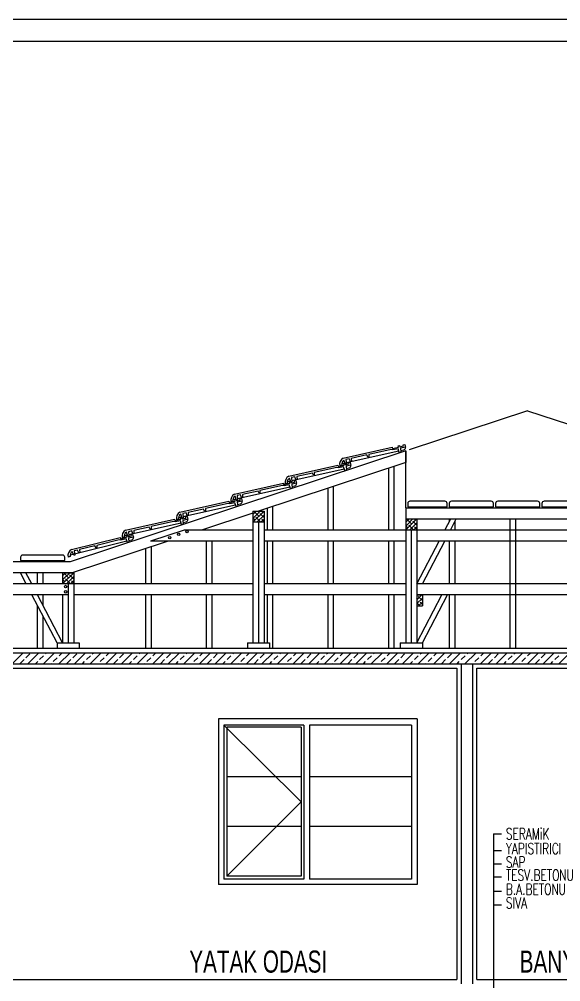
# Model space of a CAD drawing. Extents: x 3907.4 to 3911.57, y -3054.42 to -3053.7.
# Drawn here: x 3909.5968 to 3909.6949, y -3054.2374 to -3054.0631 of the extents above; entities that cross this region are included whole.
import ezdxf

# ---------------------------------------------------------------- set-up
doc = ezdxf.new("R2010")
doc.units = 0
doc.header["$LTSCALE"] = 2
doc.header["$MEASUREMENT"] = 0
doc.linetypes.add('ACAD_ISO04W100', pattern=[30, 24, -3, 0, -3])
doc.linetypes.add('ACAD_ISO07W100', pattern=[3.5, 0.5, -3])
for name, color, linetype in [('DOĞRAMA', 2, 'CONTINUOUS'), ('DUVAR', 7, 'CONTINUOUS'), ('KİREMİT', 9, 'CONTINUOUS'), ('MB', 11, 'CONTINUOUS'), ('SıVA', 6, 'CONTINUOUS'), ('TARAMA', 9, 'CONTINUOUS'), ('TEXT', 11, 'CONTINUOUS')]:
    doc.layers.add(name, color=color, linetype=linetype)
doc.styles.add('KAPı-PEN', font='simplex.shx', dxfattribs={"width": 0.7, "height": 10})
doc.styles.add('MAHAL', font='stylu.ttf', dxfattribs={"width": 0.7, "height": 20})

msp = doc.modelspace()

# ---------------------------------------------------------------- linework, layer by layer
at = {"layer": 'DOĞRAMA'}
for p, q in [((3909.66883, -3054.16933), (3909.66983, -3054.16933)), ((3909.66889, -3054.18981), (3909.63289, -3054.18981)), ((3909.63289, -3054.18981), (3909.63289, -3054.21981)), ((3909.63389, -3054.19091), (3909.63389, -3054.21881)), ((3909.64839, -3054.19091), (3909.63389, -3054.19091)), ((3909.64839, -3054.19091), (3909.64839, -3054.21881)), ((3909.66789, -3054.19091), (3909.64939, -3054.19091)), ((3909.64939, -3054.19091), (3909.64939, -3054.21881)), ((3909.66789, -3054.19091), (3909.66789, -3054.19691)), ((3909.66889, -3054.18981), (3909.66889, -3054.21981)), ((3909.66789, -3054.19446), (3909.66789, -3054.21881)), ((3909.64839, -3054.21881), (3909.63389, -3054.21881)), ((3909.66789, -3054.21881), (3909.64939, -3054.21881)), ((3909.66889, -3054.21981), (3909.63289, -3054.21981))]:
    msp.add_line(p, q, dxfattribs=at)
at = {"layer": 'DOĞRAMA', "color": 9, "linetype": 'ACAD_ISO07W100'}
for p, q in [((3909.63389, -3054.19091), (3909.64789, -3054.20481)), ((3909.64789, -3054.20481), (3909.63439, -3054.21831))]:
    msp.add_line(p, q, dxfattribs=at)
at = {"layer": 'DOĞRAMA', "color": 6}
for p, q in [((3909.63439, -3054.19131), (3909.63439, -3054.21831)), ((3909.64789, -3054.19131), (3909.63439, -3054.19131)), ((3909.64789, -3054.19131), (3909.64789, -3054.21831)), ((3909.64789, -3054.20031), (3909.63439, -3054.20031)), ((3909.66789, -3054.20031), (3909.64939, -3054.20031)), ((3909.64789, -3054.20931), (3909.63439, -3054.20931)), ((3909.66789, -3054.20931), (3909.64939, -3054.20931)), ((3909.64789, -3054.21831), (3909.63439, -3054.21831))]:
    msp.add_line(p, q, dxfattribs=at)
at = {"layer": 'DUVAR', "color": 2, "linetype": 'ACAD_ISO07W100', "ltscale": 2}
for q in [(3909.66741, -3054.14109), (3909.73758, -3054.15007)]:
    msp.add_line((3909.68889, -3054.134), q, dxfattribs=at)
at = {"layer": 'DUVAR', "color": 2}
for p, q in [((3909.66683, -3054.14128), (3909.60605, -3054.16133)), ((3909.66683, -3054.14128), (3909.66683, -3054.14338)), ((3909.66683, -3054.14338), (3909.66683, -3054.14128)), ((3909.66683, -3054.14338), (3909.64015, -3054.15219)), ((3909.63915, -3054.15252), (3909.62985, -3054.15559)), ((3909.63915, -3054.15219), (3909.63915, -3054.15419)), ((3909.63915, -3054.15219), (3909.63915, -3054.15419)), ((3909.63915, -3054.15219), (3909.64115, -3054.15219)), ((3909.64115, -3054.15219), (3909.64115, -3054.15419)), ((3909.66683, -3054.15159), (3909.74218, -3054.15159)), ((3909.66683, -3054.15159), (3909.66683, -3054.15559)), ((3909.63915, -3054.15419), (3909.63915, -3054.17601)), ((3909.64115, -3054.15419), (3909.63915, -3054.15419)), ((3909.64015, -3054.15419), (3909.64015, -3054.17601)), ((3909.64115, -3054.15419), (3909.64115, -3054.17601)), ((3909.66683, -3054.15359), (3909.74186, -3054.15359)), ((3909.66683, -3054.15359), (3909.66683, -3054.15559)), ((3909.66683, -3054.15359), (3909.66683, -3054.15559)), ((3909.66683, -3054.15359), (3909.66883, -3054.15359)), ((3909.66883, -3054.15359), (3909.66883, -3054.15559)), ((3909.67493, -3054.15559), (3909.67598, -3054.15359)), ((3909.62666, -3054.15559), (3909.6206, -3054.15759)), ((3909.63915, -3054.15559), (3909.62666, -3054.15559)), ((3909.75111, -3054.15559), (3909.64115, -3054.15559)), ((3909.66683, -3054.15559), (3909.66683, -3054.16733)), ((3909.66883, -3054.15559), (3909.66683, -3054.15559)), ((3909.66783, -3054.15559), (3909.66783, -3054.17601)), ((3909.66883, -3054.15559), (3909.66883, -3054.17601)), ((3909.62379, -3054.15759), (3909.60637, -3054.16333)), ((3909.63915, -3054.15759), (3909.6206, -3054.15759)), ((3909.66683, -3054.15759), (3909.64115, -3054.15759)), ((3909.70435, -3054.15759), (3909.66883, -3054.15759)), ((3909.66983, -3054.16533), (3909.67389, -3054.15759)), ((3909.60605, -3054.16133), (3909.54605, -3054.16133)), ((3909.60637, -3054.16333), (3909.54637, -3054.16333)), ((3909.59808, -3054.16533), (3909.59703, -3054.16333)), ((3909.60467, -3054.16333), (3909.60467, -3054.16533)), ((3909.60467, -3054.16333), (3909.60467, -3054.16533)), ((3909.60467, -3054.16333), (3909.60667, -3054.16333)), ((3909.60667, -3054.16333), (3909.60667, -3054.16533)), ((3909.63915, -3054.16533), (3909.53712, -3054.16533)), ((3909.60667, -3054.16533), (3909.60467, -3054.16533)), ((3909.60567, -3054.16533), (3909.60567, -3054.17601)), ((3909.60667, -3054.16533), (3909.60667, -3054.17601)), ((3909.66683, -3054.16533), (3909.64115, -3054.16533)), ((3909.70435, -3054.16533), (3909.66883, -3054.16533)), ((3909.60567, -3054.16733), (3909.59188, -3054.16733)), ((3909.60367, -3054.17602), (3909.59912, -3054.16733)), ((3909.60467, -3054.16733), (3909.60467, -3054.17601)), ((3909.63915, -3054.16733), (3909.60667, -3054.16733)), ((3909.66683, -3054.16733), (3909.64115, -3054.16733)), ((3909.66683, -3054.16733), (3909.66683, -3054.17601)), ((3909.70435, -3054.16733), (3909.66883, -3054.16733)), ((3909.66883, -3054.16733), (3909.66983, -3054.16733)), ((3909.66983, -3054.16733), (3909.66983, -3054.16933)), ((3909.66983, -3054.17602), (3909.67438, -3054.16733)), ((3909.60367, -3054.17601), (3909.60767, -3054.17601)), ((3909.60367, -3054.17601), (3909.60367, -3054.17701)), ((3909.60767, -3054.17601), (3909.60767, -3054.17701)), ((3909.63815, -3054.17601), (3909.64215, -3054.17601)), ((3909.63815, -3054.17601), (3909.63815, -3054.17701)), ((3909.64215, -3054.17601), (3909.64215, -3054.17701)), ((3909.66583, -3054.17601), (3909.66983, -3054.17601)), ((3909.66583, -3054.17601), (3909.66583, -3054.17701)), ((3909.66983, -3054.17601), (3909.66983, -3054.17701))]:
    msp.add_line(p, q, dxfattribs=at)
at = {"layer": 'DUVAR', "color": 2, "linetype": 'ACAD_ISO04W100', "ltscale": 0.3}
msp.add_line((3909.66683, -3054.15159), (3909.66683, -3054.14338), dxfattribs=at)
at = {"layer": 'DUVAR', "color": 4}
for p, q in [((3909.51289, -3054.17781), (3909.80489, -3054.17781)), ((3909.59389, -3054.17981), (3909.70789, -3054.17981))]:
    msp.add_line(p, q, dxfattribs=at)
at = {"layer": 'DUVAR'}
for p, q in [((3909.67689, -3054.23781), (3909.67689, -3054.17981)), ((3909.67889, -3054.17981), (3909.67889, -3054.23781))]:
    msp.add_line(p, q, dxfattribs=at)
at = {"layer": 'KİREMİT'}
for p, q in [((3909.65549, -3054.14257), (3909.66436, -3054.14059)), ((3909.66436, -3054.14059), (3909.66441, -3054.14081)), ((3909.66441, -3054.14081), (3909.66551, -3054.14057)), ((3909.66546, -3054.14035), (3909.66568, -3054.1403)), ((3909.66551, -3054.14057), (3909.66546, -3054.14035)), ((3909.66568, -3054.1403), (3909.66573, -3054.14052)), ((3909.66573, -3054.14052), (3909.66639, -3054.14037)), ((3909.66675, -3054.14058), (3909.66587, -3054.14078)), ((3909.66634, -3054.14015), (3909.66664, -3054.14008)), ((3909.66639, -3054.14037), (3909.66634, -3054.14015)), ((3909.66664, -3054.14008), (3909.66675, -3054.14058)), ((3909.65604, -3054.14337), (3909.66555, -3054.14125)), ((3909.65977, -3054.142), (3909.65696, -3054.14263)), ((3909.65995, -3054.14239), (3909.65977, -3054.142)), ((3909.6642, -3054.14101), (3909.66012, -3054.14192)), ((3909.66012, -3054.14192), (3909.66012, -3054.14235)), ((3909.6645, -3054.14109), (3909.6642, -3054.14101)), ((3909.66543, -3054.14088), (3909.6645, -3054.14109)), ((3909.66565, -3054.14154), (3909.66543, -3054.14088)), ((3909.66595, -3054.14147), (3909.66565, -3054.14154)), ((3909.66587, -3054.14078), (3909.66595, -3054.14147)), ((3909.66591, -3054.14117), (3909.66645, -3054.14105)), ((3909.64563, -3054.14583), (3909.6545, -3054.14386)), ((3909.6545, -3054.14386), (3909.65455, -3054.14408)), ((3909.65455, -3054.14408), (3909.65565, -3054.14383)), ((3909.65524, -3054.14386), (3909.65487, -3054.14394)), ((3909.65522, -3054.14355), (3909.65581, -3054.14342)), ((3909.6556, -3054.14361), (3909.65582, -3054.14356)), ((3909.65565, -3054.14383), (3909.6556, -3054.14361)), ((3909.65589, -3054.14363), (3909.65563, -3054.14292)), ((3909.65582, -3054.14356), (3909.65587, -3054.14378)), ((3909.65587, -3054.14378), (3909.65653, -3054.14363)), ((3909.65606, -3054.14359), (3909.65589, -3054.14363)), ((3909.6566, -3054.14271), (3909.65599, -3054.14284)), ((3909.65599, -3054.14284), (3909.65606, -3054.14359)), ((3909.65689, -3054.14385), (3909.65601, -3054.14404)), ((3909.65601, -3054.14404), (3909.65608, -3054.14473)), ((3909.65648, -3054.14341), (3909.65678, -3054.14335)), ((3909.65653, -3054.14363), (3909.65648, -3054.14341)), ((3909.6568, -3054.1432), (3909.6566, -3054.14271)), ((3909.65678, -3054.14335), (3909.65689, -3054.14385)), ((3909.65699, -3054.14316), (3909.6568, -3054.1432)), ((3909.65696, -3054.14263), (3909.65699, -3054.14316)), ((3909.66012, -3054.14235), (3909.65995, -3054.14239)), ((3909.64618, -3054.14663), (3909.65569, -3054.14451)), ((3909.64991, -3054.14527), (3909.6471, -3054.14589)), ((3909.65009, -3054.14566), (3909.64991, -3054.14527)), ((3909.65026, -3054.14562), (3909.65009, -3054.14566)), ((3909.65434, -3054.14428), (3909.65026, -3054.14519)), ((3909.65026, -3054.14519), (3909.65026, -3054.14562)), ((3909.65464, -3054.14435), (3909.65434, -3054.14428)), ((3909.65557, -3054.14414), (3909.65464, -3054.14435)), ((3909.65579, -3054.1448), (3909.65557, -3054.14414)), ((3909.65608, -3054.14473), (3909.65579, -3054.1448)), ((3909.65605, -3054.14443), (3909.65659, -3054.14431)), ((3909.63578, -3054.1491), (3909.64465, -3054.14712)), ((3909.64449, -3054.14754), (3909.64041, -3054.14845)), ((3909.64479, -3054.14761), (3909.64449, -3054.14754)), ((3909.64465, -3054.14712), (3909.6447, -3054.14734)), ((3909.6447, -3054.14734), (3909.6458, -3054.1471)), ((3909.64572, -3054.14741), (3909.64479, -3054.14761)), ((3909.64538, -3054.14712), (3909.64501, -3054.1472)), ((3909.64536, -3054.14682), (3909.64595, -3054.14669)), ((3909.64594, -3054.14807), (3909.64572, -3054.14741)), ((3909.64576, -3054.14688), (3909.64598, -3054.14683)), ((3909.6458, -3054.1471), (3909.64576, -3054.14688)), ((3909.64602, -3054.14689), (3909.64577, -3054.14619)), ((3909.64598, -3054.14683), (3909.64602, -3054.14705)), ((3909.6462, -3054.14685), (3909.64602, -3054.14689)), ((3909.64602, -3054.14705), (3909.64668, -3054.1469)), ((3909.64674, -3054.14597), (3909.64613, -3054.14611)), ((3909.64613, -3054.14611), (3909.6462, -3054.14685)), ((3909.64704, -3054.14711), (3909.64616, -3054.14731)), ((3909.64616, -3054.14731), (3909.64624, -3054.148)), ((3909.64664, -3054.14668), (3909.64693, -3054.14661)), ((3909.64668, -3054.1469), (3909.64664, -3054.14668)), ((3909.64694, -3054.14646), (3909.64674, -3054.14597)), ((3909.64693, -3054.14661), (3909.64704, -3054.14711)), ((3909.64713, -3054.14642), (3909.64694, -3054.14646)), ((3909.6471, -3054.14589), (3909.64713, -3054.14642)), ((3909.63689, -3054.14924), (3909.63629, -3054.14937)), ((3909.63633, -3054.1499), (3909.64585, -3054.14778)), ((3909.63709, -3054.14973), (3909.63689, -3054.14924)), ((3909.64006, -3054.14853), (3909.63726, -3054.14915)), ((3909.63726, -3054.14915), (3909.63728, -3054.14969)), ((3909.64024, -3054.14892), (3909.64006, -3054.14853)), ((3909.64041, -3054.14888), (3909.64024, -3054.14892)), ((3909.64041, -3054.14845), (3909.64041, -3054.14888)), ((3909.64624, -3054.148), (3909.64594, -3054.14807)), ((3909.6462, -3054.1477), (3909.64674, -3054.14758)), ((3909.62592, -3054.15236), (3909.63479, -3054.15038)), ((3909.62647, -3054.15316), (3909.63599, -3054.15104)), ((3909.63463, -3054.15081), (3909.63055, -3054.15172)), ((3909.63493, -3054.15088), (3909.63463, -3054.15081)), ((3909.63479, -3054.15038), (3909.63484, -3054.1506)), ((3909.63484, -3054.1506), (3909.63594, -3054.15036)), ((3909.63586, -3054.15067), (3909.63493, -3054.15088)), ((3909.63553, -3054.15039), (3909.63516, -3054.15047)), ((3909.63552, -3054.15008), (3909.6361, -3054.14995)), ((3909.63608, -3054.15133), (3909.63586, -3054.15067)), ((3909.63589, -3054.15014), (3909.63611, -3054.15009)), ((3909.63594, -3054.15036), (3909.63589, -3054.15014)), ((3909.63618, -3054.15016), (3909.63592, -3054.14945)), ((3909.63611, -3054.15009), (3909.63616, -3054.15031)), ((3909.63616, -3054.15031), (3909.63682, -3054.15016)), ((3909.63635, -3054.15012), (3909.63618, -3054.15016)), ((3909.63629, -3054.14937), (3909.63635, -3054.15012)), ((3909.63718, -3054.15038), (3909.6363, -3054.15057)), ((3909.6363, -3054.15057), (3909.63638, -3054.15126)), ((3909.63634, -3054.15096), (3909.63688, -3054.15084)), ((3909.63677, -3054.14994), (3909.63707, -3054.14988)), ((3909.63682, -3054.15016), (3909.63677, -3054.14994)), ((3909.63707, -3054.14988), (3909.63718, -3054.15038)), ((3909.63728, -3054.14969), (3909.63709, -3054.14973)), ((3909.66719, -3054.15079), (3909.66719, -3054.15139)), ((3909.6739, -3054.15039), (3909.66759, -3054.15039)), ((3909.6743, -3054.15139), (3909.6743, -3054.15079)), ((3909.6747, -3054.15079), (3909.6747, -3054.15139)), ((3909.6823, -3054.15039), (3909.6751, -3054.15039)), ((3909.6827, -3054.15139), (3909.6827, -3054.15079)), ((3909.6831, -3054.15079), (3909.6831, -3054.15139)), ((3909.6907, -3054.15039), (3909.6835, -3054.15039)), ((3909.6911, -3054.15139), (3909.6911, -3054.15079)), ((3909.6915, -3054.15079), (3909.6915, -3054.15139)), ((3909.6991, -3054.15039), (3909.6919, -3054.15039)), ((3909.62632, -3054.15342), (3909.62606, -3054.15272)), ((3909.62703, -3054.1525), (3909.62643, -3054.15263)), ((3909.62643, -3054.15263), (3909.62649, -3054.15338)), ((3909.62723, -3054.15299), (3909.62703, -3054.1525)), ((3909.6302, -3054.15179), (3909.6274, -3054.15242)), ((3909.6274, -3054.15242), (3909.62742, -3054.15295)), ((3909.63038, -3054.15219), (3909.6302, -3054.15179)), ((3909.63055, -3054.15215), (3909.63038, -3054.15219)), ((3909.63055, -3054.15172), (3909.63055, -3054.15215)), ((3909.63638, -3054.15126), (3909.63608, -3054.15133)), ((3909.66719, -3054.15139), (3909.6743, -3054.15139)), ((3909.6747, -3054.15139), (3909.6827, -3054.15139)), ((3909.6831, -3054.15139), (3909.6911, -3054.15139)), ((3909.6915, -3054.15139), (3909.6995, -3054.15139)), ((3909.61607, -3054.15563), (3909.62495, -3054.15365)), ((3909.61662, -3054.15643), (3909.62614, -3054.15431)), ((3909.62478, -3054.15407), (3909.6207, -3054.15498)), ((3909.62508, -3054.15414), (3909.62478, -3054.15407)), ((3909.62495, -3054.15365), (3909.625, -3054.15387)), ((3909.625, -3054.15387), (3909.6261, -3054.15362)), ((3909.62601, -3054.15394), (3909.62508, -3054.15414)), ((3909.62567, -3054.15365), (3909.6253, -3054.15373)), ((3909.62566, -3054.15335), (3909.62624, -3054.15321)), ((3909.62623, -3054.15459), (3909.62601, -3054.15394)), ((3909.62605, -3054.1534), (3909.62627, -3054.15336)), ((3909.6261, -3054.15362), (3909.62605, -3054.1534)), ((3909.62653, -3054.15453), (3909.62623, -3054.15459)), ((3909.62627, -3054.15336), (3909.62632, -3054.15358)), ((3909.62649, -3054.15338), (3909.62632, -3054.15342)), ((3909.62632, -3054.15358), (3909.62698, -3054.15343)), ((3909.62733, -3054.15364), (3909.62645, -3054.15384)), ((3909.62645, -3054.15384), (3909.62653, -3054.15453)), ((3909.62649, -3054.15423), (3909.62703, -3054.15411)), ((3909.62693, -3054.15321), (3909.62722, -3054.15314)), ((3909.62698, -3054.15343), (3909.62693, -3054.15321)), ((3909.62722, -3054.15314), (3909.62733, -3054.15364)), ((3909.62742, -3054.15295), (3909.62723, -3054.15299)), ((3909.61647, -3054.15669), (3909.61621, -3054.15598)), ((3909.61718, -3054.15576), (3909.61658, -3054.1559)), ((3909.61658, -3054.1559), (3909.61664, -3054.15665)), ((3909.61738, -3054.15626), (3909.61718, -3054.15576)), ((3909.61757, -3054.15622), (3909.61738, -3054.15626)), ((3909.62035, -3054.15506), (3909.61755, -3054.15568)), ((3909.61755, -3054.15568), (3909.61757, -3054.15622)), ((3909.62053, -3054.15545), (3909.62035, -3054.15506)), ((3909.6207, -3054.15541), (3909.62053, -3054.15545)), ((3909.6207, -3054.15498), (3909.6207, -3054.15541)), ((3909.60627, -3054.15912), (3909.61509, -3054.15694)), ((3909.60684, -3054.15991), (3909.6163, -3054.15757)), ((3909.61494, -3054.15736), (3909.61088, -3054.15837)), ((3909.61524, -3054.15743), (3909.61494, -3054.15736)), ((3909.61509, -3054.15694), (3909.61515, -3054.15716)), ((3909.61515, -3054.15716), (3909.61624, -3054.15689)), ((3909.61616, -3054.1572), (3909.61524, -3054.15743)), ((3909.61582, -3054.15691), (3909.61545, -3054.157)), ((3909.61581, -3054.15661), (3909.61639, -3054.15648)), ((3909.6164, -3054.15785), (3909.61616, -3054.1572)), ((3909.61619, -3054.15667), (3909.61641, -3054.15661)), ((3909.61624, -3054.15689), (3909.61619, -3054.15667)), ((3909.61669, -3054.15778), (3909.6164, -3054.15785)), ((3909.61641, -3054.15661), (3909.61646, -3054.15683)), ((3909.61646, -3054.15683), (3909.61712, -3054.15667)), ((3909.61664, -3054.15665), (3909.61647, -3054.15669)), ((3909.61748, -3054.15688), (3909.6166, -3054.15709)), ((3909.6166, -3054.15709), (3909.61669, -3054.15778)), ((3909.61665, -3054.15748), (3909.61719, -3054.15735)), ((3909.61706, -3054.15645), (3909.61735, -3054.15638)), ((3909.61712, -3054.15667), (3909.61706, -3054.15645)), ((3909.61735, -3054.15638), (3909.61748, -3054.15688)), ((3909.60669, -3054.16017), (3909.60641, -3054.15947)), ((3909.60738, -3054.15923), (3909.60678, -3054.15938)), ((3909.60678, -3054.15938), (3909.60686, -3054.16013)), ((3909.60759, -3054.15972), (3909.60738, -3054.15923)), ((3909.60778, -3054.15967), (3909.60759, -3054.15972)), ((3909.61053, -3054.15845), (3909.60774, -3054.15914)), ((3909.60774, -3054.15914), (3909.60778, -3054.15967)), ((3909.61072, -3054.15884), (3909.61053, -3054.15845)), ((3909.61089, -3054.1588), (3909.61072, -3054.15884)), ((3909.61088, -3054.15837), (3909.61089, -3054.1588)), ((3909.59705, -3054.16053), (3909.59705, -3054.16113)), ((3909.59705, -3054.16113), (3909.60505, -3054.16113)), ((3909.60465, -3054.16013), (3909.59745, -3054.16013)), ((3909.60505, -3054.16113), (3909.60505, -3054.16053)), ((3909.60604, -3054.16041), (3909.60568, -3054.1605)), ((3909.60602, -3054.16011), (3909.60661, -3054.15997)), ((3909.60686, -3054.16013), (3909.60669, -3054.16017))]:
    msp.add_line(p, q, dxfattribs=at)
for centre, start, end in [((3909.66759, -3054.15079), 90, 180), ((3909.6739, -3054.15079), 0, 90), ((3909.6751, -3054.15079), 90, 180), ((3909.6823, -3054.15079), 0, 90), ((3909.6835, -3054.15079), 90, 180), ((3909.6907, -3054.15079), 0, 90), ((3909.6919, -3054.15079), 90, 180), ((3909.59745, -3054.16053), 90, 180), ((3909.60465, -3054.16053), 0, 90)]:
    msp.add_arc(centre, 0.0004, start, end, dxfattribs=at)
for centre, major_axis, start_param, end_param in [((3909.66637, -3054.14067), (-0.000271, 0.000281), 2.593401, 4.164197), ((3909.65609, -3054.14367), (-0.00087, 0.000901), -0.264398, 1.022605), ((3909.65609, -3054.14367), (-0.000609, 0.000631), -0.208499, 1.022605), ((3909.65651, -3054.14393), (-0.000271, 0.000281), 2.593401, 4.164197), ((3909.64623, -3054.14693), (-0.00087, 0.000901), -0.264398, 1.022605), ((3909.64623, -3054.14693), (-0.000609, 0.000631), -0.208499, 1.022605), ((3909.64666, -3054.1472), (-0.000271, 0.000281), 2.593401, 4.164197), ((3909.63638, -3054.1502), (-0.00087, 0.000901), -0.264398, 1.022605), ((3909.63638, -3054.1502), (-0.000609, 0.000631), -0.208499, 1.022605), ((3909.6368, -3054.15046), (-0.000271, 0.000281), 2.593401, 4.164197), ((3909.62652, -3054.15346), (-0.00087, 0.000901), -0.264398, 1.022605), ((3909.62652, -3054.15346), (-0.000609, 0.000631), -0.208499, 1.022605), ((3909.62695, -3054.15373), (-0.000271, 0.000281), 2.593401, 4.164197), ((3909.61668, -3054.15672), (-0.00087, 0.000901), -0.264398, 1.022605), ((3909.61668, -3054.15672), (-0.000609, 0.000631), -0.208499, 1.022605), ((3909.6171, -3054.15697), (-0.000271, 0.000281), 2.616435, 4.187231), ((3909.60689, -3054.1602), (-0.00087, 0.000901), -0.241363, 1.045639), ((3909.60689, -3054.1602), (-0.000609, 0.000631), -0.185465, 1.045639)]:
    msp.add_ellipse(centre, major_axis=major_axis, ratio=1, start_param=start_param, end_param=end_param, dxfattribs=at)
at = {"layer": 'MB', "color": 9}
for p, q in [((3909.66475, -3054.15559), (3909.66475, -3054.14407)), ((3909.66375, -3054.15559), (3909.66375, -3054.1444)), ((3909.65275, -3054.15559), (3909.65275, -3054.14803)), ((3909.65375, -3054.15559), (3909.65375, -3054.1477)), ((3909.64175, -3054.15559), (3909.64175, -3054.15166)), ((3909.64275, -3054.15559), (3909.64275, -3054.15133)), ((3909.67475, -3054.15403), (3909.67475, -3054.15359)), ((3909.67575, -3054.15559), (3909.67575, -3054.15403)), ((3909.68575, -3054.17701), (3909.68575, -3054.15359)), ((3909.68675, -3054.17701), (3909.68675, -3054.15359)), ((3909.63075, -3054.16533), (3909.63075, -3054.15759)), ((3909.63175, -3054.16533), (3909.63175, -3054.15759)), ((3909.64175, -3054.16533), (3909.64175, -3054.15759)), ((3909.64275, -3054.16533), (3909.64275, -3054.15759)), ((3909.65275, -3054.16533), (3909.65275, -3054.15759)), ((3909.65375, -3054.16533), (3909.65375, -3054.15759)), ((3909.66375, -3054.16533), (3909.66375, -3054.15759)), ((3909.66475, -3054.16533), (3909.66475, -3054.15759)), ((3909.67475, -3054.16533), (3909.67475, -3054.15759)), ((3909.67575, -3054.16533), (3909.67575, -3054.15759)), ((3909.61975, -3054.16533), (3909.61975, -3054.15892)), ((3909.62075, -3054.16533), (3909.62075, -3054.15859)), ((3909.60013, -3054.16533), (3909.60013, -3054.16333)), ((3909.60113, -3054.16533), (3909.60113, -3054.16333)), ((3909.60013, -3054.16735), (3909.60013, -3054.16733)), ((3909.60113, -3054.16926), (3909.60113, -3054.16733)), ((3909.61975, -3054.17701), (3909.61975, -3054.16733)), ((3909.62075, -3054.17701), (3909.62075, -3054.16733)), ((3909.63075, -3054.17701), (3909.63075, -3054.16733)), ((3909.63175, -3054.17701), (3909.63175, -3054.16733)), ((3909.64175, -3054.17601), (3909.64175, -3054.16733)), ((3909.64275, -3054.17701), (3909.64275, -3054.16733)), ((3909.65275, -3054.17701), (3909.65275, -3054.16733)), ((3909.65375, -3054.17701), (3909.65375, -3054.16733)), ((3909.66375, -3054.17701), (3909.66375, -3054.16733)), ((3909.66475, -3054.17701), (3909.66475, -3054.16733)), ((3909.67475, -3054.17701), (3909.67475, -3054.16733)), ((3909.67575, -3054.17701), (3909.67575, -3054.16733)), ((3909.60013, -3054.17701), (3909.60013, -3054.16926)), ((3909.60113, -3054.17701), (3909.60113, -3054.17117))]:
    msp.add_line(p, q, dxfattribs=at)
at = {"layer": 'MB', "color": 2}
for p, q in [((3909.67393, -3054.15559), (3909.67498, -3054.15359)), ((3909.66883, -3054.16533), (3909.67289, -3054.15759)), ((3909.59908, -3054.16533), (3909.59803, -3054.16333)), ((3909.60467, -3054.17602), (3909.60012, -3054.16733)), ((3909.66883, -3054.17602), (3909.67338, -3054.16733))]:
    msp.add_line(p, q, dxfattribs=at)
at = {"layer": 'MB', "color": 9}
for centre in [(3909.62569, -3054.15638), (3909.62721, -3054.1559), (3909.62408, -3054.15697), (3909.6052, -3054.16583), (3909.6052, -3054.16679)]:
    msp.add_circle(centre, 0.000219, dxfattribs=at)
at = {"layer": 'SıVA'}
for p, q in [((3909.51489, -3054.17701), (3909.80289, -3054.17701)), ((3909.59469, -3054.18061), (3909.67609, -3054.18061)), ((3909.67609, -3054.18061), (3909.67609, -3054.23701)), ((3909.67969, -3054.18061), (3909.70709, -3054.18061)), ((3909.67969, -3054.23701), (3909.67969, -3054.18061)), ((3909.59369, -3054.23701), (3909.67609, -3054.23701)), ((3909.67969, -3054.23701), (3909.71009, -3054.23701))]:
    msp.add_line(p, q, dxfattribs=at)
at = {"layer": 'TARAMA'}
for p, q in [((3909.63915, -3054.15277), (3909.63973, -3054.15219)), ((3909.63915, -3054.15348), (3909.64044, -3054.15219)), ((3909.63915, -3054.15418), (3909.64115, -3054.15219)), ((3909.63916, -3054.15276), (3909.63915, -3054.15275)), ((3909.64022, -3054.15311), (3909.63934, -3054.15223)), ((3909.64115, -3054.15333), (3909.6404, -3054.15258)), ((3909.64093, -3054.1524), (3909.64071, -3054.15219)), ((3909.63952, -3054.15382), (3909.63915, -3054.15345)), ((3909.63918, -3054.15419), (3909.63915, -3054.15416)), ((3909.64058, -3054.15417), (3909.63969, -3054.15329)), ((3909.63985, -3054.15419), (3909.64115, -3054.15289)), ((3909.64056, -3054.15419), (3909.64115, -3054.1536)), ((3909.64115, -3054.15404), (3909.64075, -3054.15364)), ((3909.66683, -3054.15417), (3909.66741, -3054.15359)), ((3909.66683, -3054.15488), (3909.66812, -3054.15359)), ((3909.66683, -3054.15558), (3909.66883, -3054.15359)), ((3909.66684, -3054.15416), (3909.66683, -3054.15415)), ((3909.6679, -3054.15451), (3909.66702, -3054.15363)), ((3909.66753, -3054.15559), (3909.66883, -3054.15429)), ((3909.66883, -3054.15473), (3909.66808, -3054.15398)), ((3909.66861, -3054.1538), (3909.66839, -3054.15359)), ((3909.66719, -3054.15522), (3909.66683, -3054.15485)), ((3909.66685, -3054.15559), (3909.66683, -3054.15556)), ((3909.66825, -3054.15557), (3909.66737, -3054.15469)), ((3909.66824, -3054.15559), (3909.66883, -3054.155)), ((3909.66883, -3054.15544), (3909.66843, -3054.15504)), ((3909.60467, -3054.16392), (3909.60525, -3054.16333)), ((3909.60467, -3054.16462), (3909.60596, -3054.16333)), ((3909.60467, -3054.16533), (3909.60667, -3054.16333)), ((3909.60468, -3054.1639), (3909.60467, -3054.16389)), ((3909.60504, -3054.16496), (3909.60467, -3054.1646)), ((3909.60574, -3054.16426), (3909.60486, -3054.16337)), ((3909.6061, -3054.16532), (3909.60521, -3054.16443)), ((3909.60538, -3054.16533), (3909.60667, -3054.16404)), ((3909.60667, -3054.16448), (3909.60592, -3054.16373)), ((3909.60608, -3054.16533), (3909.60667, -3054.16474)), ((3909.60645, -3054.16355), (3909.60623, -3054.16333)), ((3909.60667, -3054.16519), (3909.60627, -3054.16479)), ((3909.6047, -3054.16533), (3909.60467, -3054.16531)), ((3909.66883, -3054.16752), (3909.66902, -3054.16733)), ((3909.66883, -3054.16823), (3909.66972, -3054.16733)), ((3909.66883, -3054.16893), (3909.66983, -3054.16793)), ((3909.6689, -3054.16815), (3909.66883, -3054.16808)), ((3909.66983, -3054.16837), (3909.66908, -3054.16762)), ((3909.66961, -3054.16744), (3909.6695, -3054.16733)), ((3909.66926, -3054.16921), (3909.66883, -3054.16878)), ((3909.66914, -3054.16933), (3909.66983, -3054.16864)), ((3909.66983, -3054.16908), (3909.66943, -3054.16868)), ((3909.59552, -3054.17981), (3909.59752, -3054.17781)), ((3909.59803, -3054.17872), (3909.59874, -3054.17801)), ((3909.59835, -3054.17981), (3909.60035, -3054.17781)), ((3909.60051, -3054.17907), (3909.60122, -3054.17836)), ((3909.60118, -3054.17981), (3909.60318, -3054.17781)), ((3909.60157, -3054.17801), (3909.60177, -3054.17781)), ((3909.60298, -3054.17942), (3909.60369, -3054.17872)), ((3909.60401, -3054.17981), (3909.60601, -3054.17781)), ((3909.60404, -3054.17836), (3909.6046, -3054.17781)), ((3909.60652, -3054.17872), (3909.60723, -3054.17801)), ((3909.60684, -3054.17981), (3909.60884, -3054.17781)), ((3909.60899, -3054.17907), (3909.6097, -3054.17836)), ((3909.60967, -3054.17981), (3909.61167, -3054.17781)), ((3909.61005, -3054.17801), (3909.61025, -3054.17781)), ((3909.61147, -3054.17942), (3909.61218, -3054.17872)), ((3909.61249, -3054.17981), (3909.61449, -3054.17781)), ((3909.61253, -3054.17836), (3909.61308, -3054.17781)), ((3909.615, -3054.17872), (3909.61571, -3054.17801)), ((3909.61532, -3054.17981), (3909.61732, -3054.17781)), ((3909.61748, -3054.17907), (3909.61819, -3054.17836)), ((3909.61815, -3054.17981), (3909.62015, -3054.17781)), ((3909.61854, -3054.17801), (3909.61874, -3054.17781)), ((3909.61995, -3054.17942), (3909.62066, -3054.17872)), ((3909.62098, -3054.17981), (3909.62298, -3054.17781)), ((3909.62101, -3054.17836), (3909.62157, -3054.17781)), ((3909.62349, -3054.17872), (3909.6242, -3054.17801)), ((3909.62381, -3054.17981), (3909.62581, -3054.17781)), ((3909.62596, -3054.17907), (3909.62667, -3054.17836)), ((3909.62664, -3054.17981), (3909.62864, -3054.17781)), ((3909.62703, -3054.17801), (3909.62722, -3054.17781)), ((3909.62844, -3054.17942), (3909.62915, -3054.17872)), ((3909.62947, -3054.17981), (3909.63147, -3054.17781)), ((3909.6295, -3054.17836), (3909.63005, -3054.17781)), ((3909.63198, -3054.17872), (3909.63268, -3054.17801)), ((3909.63229, -3054.17981), (3909.63429, -3054.17781)), ((3909.63445, -3054.17907), (3909.63516, -3054.17836)), ((3909.63512, -3054.17981), (3909.63712, -3054.17781)), ((3909.63551, -3054.17801), (3909.63571, -3054.17781)), ((3909.63692, -3054.17942), (3909.63763, -3054.17872)), ((3909.63795, -3054.17981), (3909.63995, -3054.17781)), ((3909.63799, -3054.17836), (3909.63854, -3054.17781)), ((3909.64046, -3054.17872), (3909.64117, -3054.17801)), ((3909.64078, -3054.17981), (3909.64278, -3054.17781)), ((3909.64294, -3054.17907), (3909.64364, -3054.17836)), ((3909.64361, -3054.17981), (3909.64561, -3054.17781)), ((3909.644, -3054.17801), (3909.64419, -3054.17781)), ((3909.64541, -3054.17942), (3909.64612, -3054.17872)), ((3909.64644, -3054.17981), (3909.64844, -3054.17781)), ((3909.64647, -3054.17836), (3909.64702, -3054.17781)), ((3909.64895, -3054.17872), (3909.64965, -3054.17801)), ((3909.64926, -3054.17981), (3909.65126, -3054.17781)), ((3909.65142, -3054.17907), (3909.65213, -3054.17836)), ((3909.65209, -3054.17981), (3909.65409, -3054.17781)), ((3909.65248, -3054.17801), (3909.65268, -3054.17781)), ((3909.6539, -3054.17942), (3909.6546, -3054.17872)), ((3909.65492, -3054.17981), (3909.65692, -3054.17781)), ((3909.65496, -3054.17836), (3909.65551, -3054.17781)), ((3909.65743, -3054.17872), (3909.65814, -3054.17801)), ((3909.65775, -3054.17981), (3909.65975, -3054.17781)), ((3909.65991, -3054.17907), (3909.66061, -3054.17836)), ((3909.66058, -3054.17981), (3909.66258, -3054.17781)), ((3909.66097, -3054.17801), (3909.66116, -3054.17781)), ((3909.66238, -3054.17942), (3909.66309, -3054.17872)), ((3909.66341, -3054.17981), (3909.66541, -3054.17781)), ((3909.66344, -3054.17836), (3909.66399, -3054.17781)), ((3909.66592, -3054.17872), (3909.66662, -3054.17801)), ((3909.66623, -3054.17981), (3909.66823, -3054.17781)), ((3909.66839, -3054.17907), (3909.6691, -3054.17836)), ((3909.66906, -3054.17981), (3909.67106, -3054.17781)), ((3909.66945, -3054.17801), (3909.66965, -3054.17781)), ((3909.67087, -3054.17942), (3909.67157, -3054.17872)), ((3909.67189, -3054.17981), (3909.67389, -3054.17781)), ((3909.67193, -3054.17836), (3909.67248, -3054.17781)), ((3909.6744, -3054.17872), (3909.67511, -3054.17801)), ((3909.67472, -3054.17981), (3909.67672, -3054.17781)), ((3909.67688, -3054.17907), (3909.67758, -3054.17836)), ((3909.67755, -3054.17981), (3909.67955, -3054.17781)), ((3909.67794, -3054.17801), (3909.67813, -3054.17781)), ((3909.67935, -3054.17942), (3909.68006, -3054.17872)), ((3909.68038, -3054.17981), (3909.68238, -3054.17781)), ((3909.68041, -3054.17836), (3909.68096, -3054.17781)), ((3909.68289, -3054.17872), (3909.68359, -3054.17801)), ((3909.68321, -3054.17981), (3909.68521, -3054.17781)), ((3909.68536, -3054.17907), (3909.68607, -3054.17836)), ((3909.68603, -3054.17981), (3909.68803, -3054.17781)), ((3909.68642, -3054.17801), (3909.68662, -3054.17781)), ((3909.68784, -3054.17942), (3909.68854, -3054.17872)), ((3909.68886, -3054.17981), (3909.69086, -3054.17781)), ((3909.6889, -3054.17836), (3909.68945, -3054.17781)), ((3909.69137, -3054.17872), (3909.69208, -3054.17801)), ((3909.69169, -3054.17981), (3909.69369, -3054.17781)), ((3909.69385, -3054.17907), (3909.69455, -3054.17836)), ((3909.69452, -3054.17981), (3909.69652, -3054.17781)), ((3909.59697, -3054.17978), (3909.59768, -3054.17907)), ((3909.59977, -3054.17981), (3909.60016, -3054.17942)), ((3909.6026, -3054.17981), (3909.60263, -3054.17978)), ((3909.60546, -3054.17978), (3909.60617, -3054.17907)), ((3909.60825, -3054.17981), (3909.60864, -3054.17942)), ((3909.61108, -3054.17981), (3909.61112, -3054.17978)), ((3909.61394, -3054.17978), (3909.61465, -3054.17907)), ((3909.61674, -3054.17981), (3909.61713, -3054.17942)), ((3909.61957, -3054.17981), (3909.6196, -3054.17978)), ((3909.62243, -3054.17978), (3909.62314, -3054.17907)), ((3909.62522, -3054.17981), (3909.62561, -3054.17942)), ((3909.62805, -3054.17981), (3909.62809, -3054.17978)), ((3909.63091, -3054.17978), (3909.63162, -3054.17907)), ((3909.63371, -3054.17981), (3909.6341, -3054.17942)), ((3909.63654, -3054.17981), (3909.63657, -3054.17978)), ((3909.6394, -3054.17978), (3909.64011, -3054.17907)), ((3909.64219, -3054.17981), (3909.64258, -3054.17942)), ((3909.64502, -3054.17981), (3909.64506, -3054.17978)), ((3909.64788, -3054.17978), (3909.64859, -3054.17907)), ((3909.65068, -3054.17981), (3909.65107, -3054.17942)), ((3909.65351, -3054.17981), (3909.65354, -3054.17978)), ((3909.65637, -3054.17978), (3909.65708, -3054.17907)), ((3909.65916, -3054.17981), (3909.65955, -3054.17942)), ((3909.66199, -3054.17981), (3909.66203, -3054.17978)), ((3909.66486, -3054.17978), (3909.66556, -3054.17907)), ((3909.66765, -3054.17981), (3909.66804, -3054.17942)), ((3909.67048, -3054.17981), (3909.67051, -3054.17978)), ((3909.67334, -3054.17978), (3909.67405, -3054.17907)), ((3909.67613, -3054.17981), (3909.67652, -3054.17942)), ((3909.67896, -3054.17981), (3909.679, -3054.17978)), ((3909.68183, -3054.17978), (3909.68253, -3054.17907)), ((3909.68462, -3054.17981), (3909.68501, -3054.17942)), ((3909.68745, -3054.17981), (3909.68748, -3054.17978)), ((3909.69031, -3054.17978), (3909.69102, -3054.17907)), ((3909.6931, -3054.17981), (3909.69349, -3054.17942))]:
    msp.add_line(p, q, dxfattribs=at)
at = {"layer": 'TEXT', "color": 30}
msp.add_line((3909.31904, -3054.06308), (3909.87305, -3054.06308), dxfattribs=at)
at = {"layer": 'TEXT', "color": 5, "ltscale": 50}
msp.add_line((3909.32604, -3054.06708), (3909.86605, -3054.06708), dxfattribs=at)
at = {"layer": 'TEXT', "color": 1}
for p, q in [((3909.68274, -3054.21061), (3909.68274, -3054.24061)), ((3909.68274, -3054.21061), (3909.68415, -3054.21061)), ((3909.68274, -3054.21361), (3909.68415, -3054.21361)), ((3909.68274, -3054.21605), (3909.68415, -3054.21605)), ((3909.68274, -3054.21842), (3909.68415, -3054.21842)), ((3909.68274, -3054.22098), (3909.68415, -3054.22098)), ((3909.68274, -3054.22346), (3909.68415, -3054.22346))]:
    msp.add_line(p, q, dxfattribs=at)

# ---------------------------------------------------------------- texts
at = {"layer": 'TEXT', "color": 1, "style": 'KAPı-PEN', "width": 0.7}
for s, p in [('SERAMiK', (3909.68498, -3054.21162)), ('YAPISTIRICI', (3909.68498, -3054.2143)), ('SAP', (3909.68498, -3054.21674)), ('TESV.BETONU', (3909.68498, -3054.2191)), ('B.A.BETONU', (3909.68498, -3054.22166)), ('SIVA', (3909.68498, -3054.22414))]:
    msp.add_text(s, height=0.002, dxfattribs=at).set_placement(p)
at = {"layer": 'TEXT', "style": 'MAHAL', "width": 0.7}
for s, p in [('YATAK ODASI', (3909.62762, -3054.23576)), ('BANYO', (3909.68746, -3054.23576))]:
    msp.add_text(s, height=0.004, dxfattribs=at).set_placement(p)

doc.saveas('drawing.dxf')
